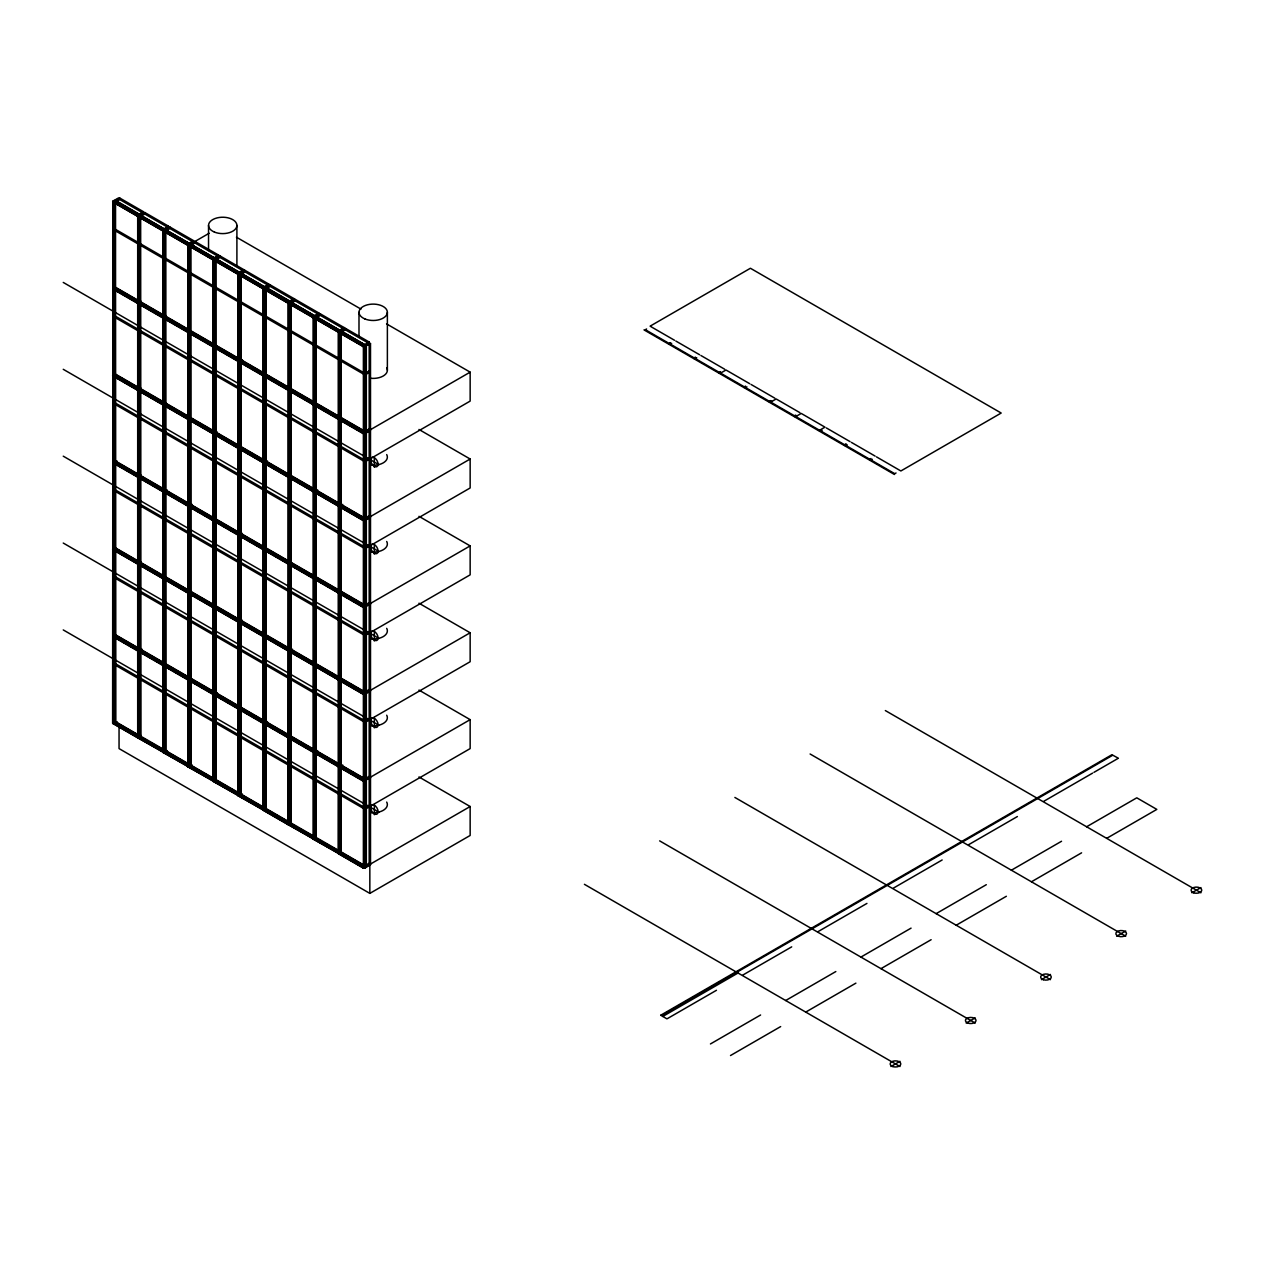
<?xml version="1.0" encoding="UTF-8"?>
<svg xmlns="http://www.w3.org/2000/svg" width="1265" height="1265" viewBox="0 0 1265 1265"><rect width="100%" height="100%" fill="white"/><g stroke="black" fill="none" stroke-linecap="round" stroke-linejoin="round"><path stroke-width="1.5" d="M162.774 752.122L163.612 751.631L138.865 737.163L137.695 737.827L112.949 723.548L112.949 201.151L114.214 200.423L114.546 721.856L112.949 722.394L113.376 200.914M114.214 200.423L118.388 198.004L119.732 198.779L114.293 201.926M365.49 867.711L370.503 864.817L370.503 343.574L365.158 346.278L365.49 867.711L363.735 868.138L112.617 723.153L112.949 201.151M112.949 202.115L113.787 201.435L365.49 346.468M115.542 722.046L114.372 722.726L114.372 201.483L115.542 200.423L139.292 214.133L138.454 215.003L114.293 201.151L364.984 345.978M115.542 200.423L119.732 198.004L143.467 211.714L143.467 213.263L119.732 199.554L115.542 201.973M112.949 202.305L113.787 201.831L138.533 216.109M114.72 202.068L115.542 201.578M138.454 214.607L138.027 738.033L188.691 766.116M139.292 214.133L143.467 211.714M138.027 215.619L143.467 212.488L144.811 213.263L139.371 216.394M139.371 737.637L139.624 215.097L137.695 216.204L137.695 737.827M137.695 216.394L138.533 215.92M137.695 216.584L144.811 212.488L168.545 226.198L168.545 227.747L144.811 214.038L140.621 216.441M138.027 216.789L138.865 216.299L163.612 230.594M140.621 215.287L164.371 228.997L140.621 215.287L139.782 216.157M139.782 216.536L140.621 216.062M164.371 228.997L163.106 229.329L163.106 752.501L213.769 780.6M164.371 228.601L168.545 226.198M163.106 230.104L168.545 226.973L169.889 227.747L164.45 230.878M162.774 230.878L164.703 229.566L164.45 752.896L165.699 752.169M162.774 231.068L169.889 226.973L193.624 240.666L193.624 242.216L169.889 228.506L165.699 230.926M163.106 231.258L163.944 230.783L188.691 245.062M165.699 229.771L189.45 243.481L165.699 229.771L164.861 230.641M164.861 231.021L165.699 230.546M189.45 243.481L188.185 243.813L188.185 766.985L238.848 795.068M189.45 243.086L193.624 240.666M188.185 244.588L193.624 241.441L194.968 242.216L189.529 245.363M187.852 245.363L189.782 244.05L189.529 767.365L190.778 766.637M187.852 245.552L209.168 233.25M115.542 287.677L114.72 288.546M188.185 245.742L189.023 245.062M190.778 244.24L214.528 257.949L190.778 244.24L189.608 244.92L189.608 766.163L190.778 765.483M114.293 288.799L115.21 288.262M114.72 288.942L115.542 288.452M189.94 245.505L190.778 245.015M114.293 289.559L138.454 303.031M190.778 245.41L194.968 242.991L218.703 256.7L218.703 255.151L194.968 241.441L194.968 242.991M214.528 257.949L213.263 258.297L213.263 781.47L263.926 809.553M214.528 257.57L218.703 255.151M138.454 301.876L139.292 301.386M138.027 302.493L140.747 300.928M213.263 259.056L218.703 255.925L220.047 256.7L214.607 259.831M137.695 303.078L139.292 301.782M212.931 781.074L214.86 779.778L214.86 258.534L212.931 259.641L212.931 781.264M212.931 260.021L220.047 255.925L243.781 269.635L243.781 271.169L220.047 257.475L215.856 259.878M138.865 302.983L138.027 303.663L162.774 317.942L165.367 316.44L189.782 330.544L188.944 331.019L140.621 303.315M140.621 302.161L139.782 303.031M213.263 260.226L214.101 259.546M215.856 258.724L239.607 272.434L215.856 258.724L214.686 259.404L214.607 781.074M139.371 303.268L140.288 302.746M139.782 303.41L140.621 302.936M215.018 259.973L215.856 259.499M139.371 304.043L163.533 317.515M239.607 272.434L238.342 272.766L238.342 795.938L289.005 824.037M239.607 272.038L243.781 269.635M163.533 316.345L164.371 315.87M163.106 316.977L165.826 315.412M238.342 273.54L243.781 270.41L245.125 271.169L239.686 274.315M162.774 317.562L164.371 316.25M240.935 795.606L239.686 796.333L239.607 272.813L238.01 274.126L238.01 795.748M238.01 274.505L245.125 270.41L268.86 284.103L268.86 285.653L245.125 271.943L240.935 274.363M163.944 317.468L162.774 317.752M238.342 274.505L239.18 274.031M163.944 317.657L163.106 318.132L187.852 332.426L190.446 330.924L214.86 345.013L214.022 345.503L189.529 331.462M165.699 316.645L164.861 317.515M238.342 274.695L239.18 274.22L263.926 288.499M240.935 273.208L264.685 286.902L240.935 273.208L239.765 273.873L240.097 795.305L239.939 273.003M164.45 317.752L165.367 317.215M164.861 317.894L165.699 317.42M240.097 274.458L240.935 273.967M164.45 318.527L188.612 331.983M264.685 286.902L263.42 287.25L263.42 810.422L288.167 824.701L289.337 824.037L314.005 838.742L289.337 824.416L288.499 824.891L288.499 301.718L289.764 301.007L266.014 287.297L264.844 288.357L264.764 810.027M264.685 286.522L268.86 284.103M188.612 330.829L189.45 330.355M263.42 288.025L268.86 284.878L270.204 285.653L264.764 288.799M187.852 332.031L189.45 330.734M266.014 810.074L264.764 810.802L264.685 287.297L263.088 288.594L263.088 810.232M263.088 288.989L270.204 284.878L293.939 298.587L293.939 300.137L270.204 286.428L266.014 288.847M112.949 375.863L113.787 375.373M189.023 331.936L187.852 332.236M263.42 288.989L264.259 288.499M115.542 374.551L114.72 375.42M189.023 332.126L188.185 332.616L212.931 346.895L215.524 345.408L239.939 359.497M190.778 331.114L189.94 331.983M263.42 289.179L264.259 288.689L289.005 302.983M114.293 375.673L115.21 375.136M189.529 332.236L190.446 331.699M114.72 375.816L115.542 375.326M189.94 332.379L190.778 331.889M265.176 288.942L266.014 288.452M189.529 332.995L213.69 346.468M138.027 388.608L114.72 374.646M289.764 301.007L293.939 298.587M138.454 388.75L139.292 388.26M213.69 345.313L214.528 344.823M138.027 389.367L140.747 387.802M288.499 302.493L293.939 299.362L295.267 300.137L289.843 303.268M137.695 389.952L139.292 388.655M212.931 346.515L214.528 345.219M289.843 824.511L290.096 301.971L288.167 303.078L288.167 824.701M137.695 390.142L138.533 389.667M213.769 346.231L213.263 346.895M288.167 303.268L289.005 302.794M288.167 303.458L295.267 299.362L319.017 313.072L319.017 314.606L295.267 300.912L291.092 303.315M140.621 389.035L139.782 389.905M214.101 346.61L213.263 347.1L238.01 361.379L240.603 359.877L265.017 373.981M215.856 345.598L215.018 346.468M288.499 303.663L289.337 303.173L314.084 317.452M291.092 302.161L314.843 315.87L291.092 302.161L290.254 303.031M139.371 390.142L140.288 389.62M214.607 346.705L215.524 346.183M139.782 390.284L140.621 389.81M215.018 346.847L215.856 346.373M290.254 303.41L291.092 302.936M214.607 347.48L238.769 360.952M163.106 403.076L139.782 389.13M314.843 315.87L313.578 316.203L313.578 839.375L364.241 867.458M314.843 315.475L319.017 313.072M163.533 403.219L164.371 402.744M238.769 359.782L239.607 359.307M163.865 403.424L164.703 402.934L140.288 388.845L137.695 390.332L112.949 376.053L113.787 375.563L138.533 389.857M238.342 360.414L241.062 358.849M313.578 316.977L319.017 313.846L320.345 314.606L314.922 317.752M162.774 404.626L164.371 403.124M313.246 317.752L315.175 316.44L315.175 837.683L313.246 838.79M313.246 317.942L320.345 313.846L344.096 327.54L344.096 329.09L320.345 315.38L316.171 317.8M165.699 403.519L164.861 404.389M239.18 361.094L238.342 361.569L263.088 375.863L265.682 374.361L290.096 388.45L289.258 388.94L264.764 374.899M240.935 360.082L240.097 360.952M313.578 318.132L314.416 317.657L339.162 331.936M316.171 316.645L339.921 330.339L316.171 316.645L315.333 317.515M164.45 404.626L165.367 404.088M239.686 361.189L242.406 359.624M164.861 404.768L165.699 404.294M240.097 361.331L240.935 360.841M315.333 317.894L316.171 317.404M239.686 361.964L263.847 375.42M188.185 417.561L164.861 403.614M339.921 330.339L338.656 330.687L338.656 853.859L363.403 868.138L364.241 867.664L339.494 853.369L339.083 331.209L338.656 852.689M339.921 329.959L344.096 327.54M188.612 417.703L189.45 417.213M263.847 374.266L264.685 373.776M188.944 417.893L189.782 417.418L165.367 403.314L162.774 404.816L138.027 390.537L138.865 390.047L163.612 404.341M263.42 374.899L266.14 373.317M338.656 331.462L344.096 328.315L345.424 329.09L340 332.221M187.852 419.11L189.45 417.608M338.324 332.221L340.253 330.924L340 854.239L341.25 853.511M338.324 332.426L345.424 328.315L369.174 342.024L369.174 864.817L364.984 867.221L264.764 809.268L265.682 808.73L290.096 822.819L289.258 823.309M115.542 461.425L114.72 462.294M189.023 418.81L188.185 419.49L212.931 433.769L215.524 432.282L239.939 446.371M190.778 417.988L189.94 418.857M264.259 375.373L263.42 376.053L288.167 390.332L290.76 388.845L315.175 402.934L314.337 403.409L266.014 375.721M266.014 374.551L265.176 375.42M338.656 332.616L339.494 331.936M341.25 331.114L364.984 344.823L341.25 331.114L340.079 331.794L340 853.464M114.293 462.547L117.013 460.966M189.529 419.11L190.446 418.573M264.764 375.658L265.682 375.136M114.72 462.69L115.542 462.199M189.94 419.253L190.778 418.762M265.176 375.816L266.014 375.326M340.411 332.379L341.25 331.889M114.293 463.306L138.454 476.779M264.764 376.432L288.926 389.905M341.25 332.284L345.424 329.865L369.174 343.574L364.494 346.278M213.263 432.029L189.94 418.082M364.984 344.823L363.735 345.155L363.735 868.138M364.984 344.444L369.174 342.024M138.454 475.624L139.292 475.134M213.69 432.187L214.528 431.697M288.926 388.75L289.764 388.26M138.027 476.241L140.747 474.675M214.022 432.377L214.86 431.887L190.446 417.798L187.852 419.3L163.106 405.006L163.944 404.531L188.691 418.81M363.735 345.93L369.174 342.799L370.503 343.574M212.931 433.579L214.528 432.092M363.403 346.705L365.332 345.408L365.079 867.948M363.403 346.895L364.241 346.42L339.494 332.126M140.621 475.909L139.782 476.779M214.101 433.294L213.263 433.974L238.01 448.253L240.603 446.751L265.017 460.855M215.856 432.472L215.018 433.342M289.337 389.857L288.499 390.537L313.246 404.816L315.839 403.314L340.253 417.418L339.415 417.893L291.092 390.189M291.092 389.035L290.254 389.905M364.573 346.42L363.735 346.895L112.617 201.926M139.371 477.016L140.288 476.494M214.607 433.579L217.327 432.013M289.843 390.142L290.76 389.62M139.782 477.158L140.621 476.684M215.018 433.721L215.856 433.247M290.254 390.284L291.092 389.81M139.371 477.791L163.533 491.263M289.843 390.917L314.005 404.389M369.174 370.977L364.984 373.396L341.25 359.687M163.533 490.093L164.371 489.618M238.769 446.656L239.607 446.181M314.005 403.219L314.843 402.744M238.342 447.288L241.062 445.723M162.774 491.31L164.371 489.998M238.01 447.873L239.607 446.561M313.246 404.436L314.843 403.124M369.174 372.527L364.984 374.946L341.25 361.237M238.342 448.253L239.18 447.778M314.416 404.326L313.246 404.626M163.944 491.405L163.106 491.879L187.852 506.174L190.446 504.672L214.86 518.761L214.022 519.251L189.529 505.209M165.699 490.393L164.861 491.263M240.935 446.956L240.097 447.826M314.416 404.531L313.578 405.006L338.324 419.3L340.918 417.798L365.332 431.887M316.171 403.519L315.333 404.389M164.45 491.5L167.17 489.934M239.686 448.063L240.603 447.525M314.922 404.626L315.839 404.088M164.861 491.642L165.699 491.152M240.097 448.205L240.935 447.715M315.333 404.768L316.171 404.278M164.45 492.275L188.612 505.731M314.922 405.401L339.083 418.857M263.42 460.998L240.097 447.051M188.612 504.577L189.45 504.087M263.847 461.14L264.685 460.65M339.083 417.703L339.921 417.213M263.42 461.772L266.14 460.191M187.852 505.779L189.45 504.482M263.088 462.342L264.685 461.045M338.324 418.905L339.921 417.608M112.949 549.611L113.787 549.121M263.42 462.737L264.259 462.247M339.494 418.81L338.324 419.095M115.542 548.298L114.72 549.168M189.023 505.874L188.185 506.364L212.931 520.642L215.524 519.156L239.939 533.245M190.778 504.861L189.94 505.731M266.014 461.425L265.176 462.294M339.494 419L338.656 419.49L363.403 433.769L369.174 430.448M341.25 417.988L340.411 418.857M114.293 549.421L115.21 548.884M189.529 505.968L192.248 504.403M264.764 462.531L267.484 460.966M340 419.095L340.918 418.573M114.72 549.563L115.542 549.073M189.94 506.126L190.778 505.636M265.176 462.69L266.014 462.199M340.411 419.253L341.25 418.762M189.529 506.743L213.69 520.215M340 419.869L364.162 433.342M288.499 475.466L265.176 461.519M369.174 428.898L364.984 431.318L341.25 417.608M138.027 562.356L114.72 548.393M138.454 562.498L139.292 562.008M213.69 519.061L214.528 518.571M288.926 475.624L289.764 475.134M364.162 432.187L364.984 431.697M138.027 563.115L140.747 561.549M288.499 476.241L291.219 474.675M363.735 432.804L369.174 429.673L370.503 430.448L365.079 433.579L113.787 288.499L112.949 289.179L137.695 303.458L140.288 301.971L164.703 316.06M137.695 563.7L139.292 562.403M212.931 520.263L214.528 518.966M288.167 476.826L289.764 475.514M363.403 433.389L364.984 432.077M137.695 563.89L138.533 563.415M213.769 519.978L213.263 520.642M288.167 477.016L289.005 476.541M364.241 433.104L363.735 433.769M470.153 372.147L369.839 430.053L369.839 459.021L470.153 401.1L470.153 372.147L386.552 323.887M140.621 562.783L139.782 563.652M214.101 520.358L213.263 520.848L238.01 535.127L240.603 533.624L265.017 547.729M215.856 519.346L215.018 520.215M291.092 475.909L290.254 476.779M139.371 563.89L140.288 563.368M214.607 520.453L215.524 519.931M289.843 477.016L290.76 476.494M139.782 564.032L140.621 563.558M215.018 520.595L215.856 520.121M290.254 477.158L291.092 476.684M214.607 521.227L238.769 534.7L214.101 520.168M163.106 576.824L139.782 562.878M313.578 489.95L290.254 476.004M369.174 457.851L364.984 460.27L341.25 446.561M163.533 576.966L164.371 576.492M238.769 533.53L239.607 533.055M314.005 490.093L314.843 489.618M163.865 577.172L164.703 576.682L140.288 562.593L137.695 564.079L112.949 549.801L113.787 549.31L138.533 563.605M238.342 534.162L241.062 532.597M314.337 490.282L315.175 489.808L290.76 475.719L288.167 477.205L263.42 462.927L264.259 462.437L289.005 476.731M162.774 578.184L164.371 576.872M238.01 534.747L239.607 533.435M313.246 491.31L314.843 489.998M162.774 578.374L163.612 577.884M238.848 534.447L238.342 535.127M313.246 491.5L314.084 491.01M369.174 459.401L364.984 461.82L341.25 448.11M165.699 577.267L164.861 578.137M239.18 534.842L238.342 535.316L263.088 549.611L265.682 548.109L290.096 562.198L289.258 562.688L264.764 548.646M240.935 533.83L240.097 534.7M316.171 490.393L315.333 491.263M164.45 578.374L165.367 577.836M239.686 534.937L242.406 533.371M314.922 491.5L317.642 489.934M164.861 578.516L165.699 578.026M240.097 535.079L240.935 534.589M315.333 491.642L316.171 491.152M239.686 535.712L263.847 549.168L239.18 534.636M188.185 591.308L164.861 577.362M338.656 504.435L315.333 490.488M188.612 591.451L189.45 590.961M263.847 548.014L264.685 547.524M339.083 504.577L339.921 504.087M188.944 591.641L189.782 591.166L165.367 577.061L162.774 578.564L138.027 564.285L138.865 563.795L163.612 578.089M263.42 548.646L266.14 547.065M339.415 504.767L340.253 504.292L315.839 490.188L313.246 491.69L288.499 477.411L289.337 476.921L314.084 491.2M187.852 592.842L189.45 591.356M338.324 505.968L339.921 504.482M650.099 326.164L750.414 268.259L1001.184 413.038L900.886 470.959M115.542 635.172L114.72 636.042M189.023 592.558L188.185 593.238L212.931 607.516L215.524 606.03L239.939 620.119M190.778 591.735L189.94 592.605M266.014 548.298L265.176 549.168M339.494 505.684L338.656 506.364L363.403 520.642L364.241 520.168L339.494 505.874M341.25 504.861L340.411 505.731M114.293 636.295L115.21 635.757M189.529 592.842L190.446 592.32M264.764 549.405L265.682 548.884M340 505.968L342.72 504.403M645.751 329.453L646.589 328.963M114.72 636.437L115.542 635.947M189.94 593L190.778 592.51M265.176 549.563L266.014 549.073M340.411 506.126L341.25 505.636M114.293 637.054L138.454 650.526M264.764 550.18L288.926 563.652M213.263 605.777L189.94 591.83M363.735 518.903L340.411 504.956M369.174 515.772L364.984 518.191L341.25 504.482M138.454 649.372L139.292 648.882M213.69 605.935L214.528 605.445M288.926 562.498L289.764 562.008M364.162 519.061L364.984 518.571M138.027 649.989L140.747 648.423M214.022 606.125L214.86 605.635L190.446 591.546L187.852 593.048L163.106 578.753L163.944 578.279L188.691 592.558M363.735 519.678L369.174 516.547L370.503 517.322L365.079 520.453L113.787 375.183L112.617 375.673L363.735 520.642L364.573 520.168M669.485 343.163L670.324 342.673M212.931 607.327L214.528 605.84M363.403 520.453L364.984 518.95M669.833 343.353L670.656 342.878M364.494 520.026L369.174 517.322M470.153 459.021L369.839 516.926L369.839 545.895L470.153 487.974L470.153 459.021L418.968 429.468M140.621 649.657L139.782 650.526M214.101 607.042L213.263 607.722L238.01 622L240.603 620.498L265.017 634.603M215.856 606.22L215.018 607.089M291.092 562.783L290.254 563.652M139.371 650.763L142.091 649.198M214.607 607.327L215.524 606.805M289.843 563.89L290.76 563.368M670.83 343.938L671.668 343.447M139.782 650.906L140.621 650.431M215.018 607.469L215.856 606.994M290.254 564.032L291.092 563.558M139.371 651.538L163.533 665.01M289.843 564.664L314.005 578.121L289.337 563.605L288.499 564.285L313.246 578.564L315.839 577.061L340.253 591.166L339.415 591.641L291.092 563.937M238.342 620.261L215.018 606.315M369.174 544.725L364.984 547.144L341.25 533.435M163.533 663.84L164.371 663.366M238.769 620.403L239.607 619.929M314.005 576.966L314.843 576.492M238.342 621.036L241.062 619.471M694.564 357.631L695.402 357.157M162.774 665.058L164.371 663.745M238.01 621.621L239.607 620.309M313.246 578.184L314.843 576.872M369.174 546.274L364.984 548.694L341.25 534.984M165.699 664.141L164.861 665.01M239.18 621.51L238.342 622.19L263.088 636.485L265.682 634.983L290.096 649.072L289.258 649.562M240.935 620.704L240.097 621.574M316.171 577.267L315.333 578.121M695.576 358.216L696.414 357.742M164.45 665.248L165.367 664.71M239.686 621.811L242.406 620.245M314.922 578.374L315.839 577.836M695.908 358.406L696.746 357.932M164.861 665.39L165.699 664.9M240.097 621.953L240.935 621.463M315.333 578.516L316.171 578.026M164.45 666.023L188.612 679.479M314.922 579.149L339.083 592.605M188.612 678.325L189.45 677.834M263.847 634.888L264.685 634.398M339.083 591.451L339.921 590.961M263.42 635.52L266.14 633.939M719.643 372.116L720.481 371.641M187.852 679.526L189.45 678.23M263.088 636.089L264.685 634.793M338.324 592.653L339.921 591.356M112.617 723.153L113.787 722.679L138.533 737.163L137.695 737.637M112.949 723.359L113.787 722.868M263.42 636.485L264.259 635.995M112.949 723.548L113.787 723.058L138.533 737.353L138.454 215.382L138.786 736.815M189.023 679.621L188.185 680.111L212.931 694.39L215.524 692.904L239.939 706.993M190.778 678.609L189.94 679.479M266.014 635.172L265.176 636.042M339.494 592.747L338.656 593.238L363.403 607.516L369.174 604.196M341.25 591.735L340.411 592.605M114.293 723.153L117.013 721.588M189.529 679.716L190.446 679.194M264.764 636.279L265.682 635.757M340 592.842L340.918 592.32M720.56 373.128L725.999 369.997L749.734 383.706M189.94 679.874L190.778 679.384M265.176 636.437L266.014 635.947M340.411 593L341.25 592.51M189.529 680.491L213.69 693.963M340 593.617L364.162 607.089M138.027 736.088L114.72 722.141M288.499 649.214L265.176 635.267M369.174 602.646L364.984 605.065L341.25 591.356M138.454 736.246L139.292 735.756M213.69 692.809L214.528 692.319M288.926 649.372L289.764 648.882M364.162 605.935L364.984 605.445M138.027 736.863L140.747 735.297M363.735 606.552L369.174 603.421L370.503 604.196L364.573 607.042M744.721 386.6L745.559 386.11M137.695 737.448L139.624 736.341L139.624 215.097M212.931 694.011L214.528 692.698M288.167 650.574L289.764 649.261M363.403 607.137L364.984 605.824M213.769 693.726L213.263 694.39M288.167 650.763L289.005 650.289M364.241 606.852L363.735 607.516M470.153 545.895L369.839 603.8L369.839 632.769L470.153 574.848L470.153 545.895L418.968 516.341M138.027 738.033L138.865 737.542L163.612 751.821L163.612 230.198M140.621 736.53L139.782 737.4M214.101 694.106L213.263 694.596L238.01 708.874L240.603 707.372L265.017 721.477M215.856 693.094L215.018 693.963M291.092 649.657L290.254 650.526M214.607 694.2L217.327 692.635M289.843 650.763L292.563 649.198M746.065 387.375L746.903 386.884M215.018 694.343L215.856 693.868M290.254 650.906L291.092 650.431M214.607 694.975L238.769 708.432L214.101 693.916M163.106 750.572L139.782 736.625M313.578 663.698L290.254 649.751M369.174 631.599L364.984 634.018L341.25 620.309M163.533 750.714L164.371 750.24M238.769 707.277L239.607 706.803M314.005 663.84L314.843 663.366M163.865 750.904L164.703 750.43L114.372 722.347M238.342 707.91L241.062 706.344M314.337 664.03L315.175 663.556L290.76 649.467L288.167 650.953L263.42 636.674L264.259 636.184L289.005 650.479M769.8 401.068L770.638 400.594M162.774 751.932L164.371 750.619M238.01 708.495L239.607 707.182M313.246 665.058L314.843 663.745M238.848 708.194L238.342 708.874M313.246 665.248L314.084 664.757M369.174 633.148L364.984 635.568L341.25 621.858M163.106 752.501L163.944 752.027L188.691 766.305M165.699 751.015L164.529 751.679L164.703 229.566M239.18 708.59L238.342 709.064L263.088 723.359L265.682 721.856L290.096 735.945M240.935 707.578L240.097 708.432M316.171 664.141L315.333 664.995M770.812 401.653L771.65 401.179M164.45 752.122L167.17 750.556M239.686 708.685L240.603 708.147M314.922 665.248L315.839 664.71M770.717 402.096L776.157 398.949L799.891 412.659M240.097 708.827L240.935 708.337M315.333 665.39L316.171 664.9M239.686 709.459L263.847 722.916L239.18 708.384M188.185 765.056L164.861 751.11M338.656 678.182L315.333 664.236M188.612 765.199L189.45 764.708M263.847 721.762L264.685 721.271M339.083 678.325L339.921 677.834M188.944 765.388L189.782 764.914L165.367 750.809L164.45 751.347L189.45 765.483M263.42 722.394L266.14 720.813M339.415 678.514L340.253 678.04L315.839 663.935L313.246 665.437L288.499 651.143L289.337 650.669L314.084 664.947M794.879 415.553L795.717 415.078M187.852 766.59L189.782 765.293L189.782 244.05M338.324 679.716L339.921 678.23M189.529 765.831L190.446 765.293L214.86 779.382L214.022 779.873M188.185 766.985L189.023 766.495L213.769 780.79M264.259 723.058L263.42 723.548L288.167 737.827L290.76 736.341L315.175 750.43L314.337 750.904L266.014 723.201M266.014 722.046L265.176 722.916M341.25 678.609L340.411 679.479M795.891 416.138L796.729 415.647M189.529 766.59L192.248 765.025M264.764 723.153L267.484 721.588M340 679.716L340.918 679.194M795.796 416.565L801.235 413.434L824.97 427.143L819.546 430.274M265.176 723.311L266.014 722.821M340.411 679.874L341.25 679.384M264.764 723.928L288.926 737.4M213.263 779.525L189.94 765.578M363.735 692.651L340.411 678.704M369.174 689.52L364.984 691.939L341.25 678.23M213.69 779.683L214.528 779.193M288.926 736.246L289.764 735.756M364.162 692.809L364.984 692.319M288.499 736.863L291.219 735.297M363.735 693.426L369.174 690.295L370.503 691.07L365.079 694.2L113.787 548.931L112.617 549.421L363.735 694.39L364.573 693.916M363.403 694.2L364.984 692.698M364.494 693.773L369.174 691.07M470.153 632.769L369.839 690.674L369.839 719.643L470.153 661.721L470.153 632.769L418.968 603.215M213.263 781.47L214.101 780.79M215.856 779.967L215.018 780.837M291.092 736.53L290.254 737.4M289.843 737.637L290.76 737.1M821.301 430.812L822.139 430.321M290.254 737.78L291.092 737.305M289.843 738.412L314.005 751.869L289.337 737.353L288.499 738.017L313.246 752.311L315.839 750.809L340.253 764.914L339.415 765.388L314.922 751.347M369.174 718.473L364.984 720.892L341.25 707.182M238.769 794.151L239.607 793.677M314.005 750.714L314.843 750.24M238.342 794.784L241.062 793.218M845.036 444.505L845.874 444.031M238.01 795.369L239.607 794.056M313.246 751.916L314.843 750.619M845.368 444.711L846.206 444.221M240.097 794.547L263.42 808.493L239.686 794.784L240.603 794.246L265.017 808.351M369.174 720.022L364.984 722.442L341.25 708.732M238.342 795.938L239.18 795.258M239.765 795.116L240.935 794.452M316.171 751.015L315.333 751.869M239.686 795.558L242.406 793.993M314.922 752.122L317.642 750.556M846.38 445.28L847.218 444.806M315.333 752.264L316.171 751.774M314.922 752.896L339.083 766.353M263.847 808.635L264.685 808.145M339.083 765.199L339.921 764.708M263.42 809.268L266.14 807.687M870.114 458.989L870.952 458.499M263.088 809.837L264.685 808.541M338.324 766.4L339.921 765.104M263.42 810.232L264.259 809.742M263.42 810.422L264.259 809.932L289.005 824.227L288.926 302.256L288.499 823.736M265.176 809.79L266.014 808.92M339.494 766.495L338.656 766.985L363.403 781.264L369.174 777.943M341.25 765.483L340.411 766.353M340 766.59L342.72 765.025M871.459 459.764L872.297 459.274M340.411 766.748L341.25 766.258M340 767.365L364.162 780.837M288.499 822.962L265.176 809.015M369.174 776.394L364.984 778.813L341.25 765.104M288.926 823.12L289.764 822.63M364.162 779.667L364.984 779.193M363.735 780.299L369.174 777.169L370.503 777.943L363.403 781.074M895.193 473.474L896.031 472.983M288.167 824.321L290.096 823.215L290.096 301.971M363.403 780.885L364.984 779.572M470.153 719.643L369.839 777.548L369.839 806.517L470.153 748.595L470.153 719.643L418.968 690.089M288.499 824.701L289.337 824.227M291.092 823.404L290.254 824.274M313.578 837.446L290.254 823.499M369.174 805.346L364.984 807.766L341.25 794.056M314.005 837.588L314.843 837.114M314.337 837.778L315.175 837.303L264.844 809.205M313.246 838.995L314.084 838.505M288.499 824.891L339.162 852.99L339.162 331.557M369.174 806.896L364.984 809.315L341.25 795.606M313.578 839.375L314.416 838.901L339.162 853.179M316.171 837.873L314.922 838.995M338.656 851.93L315.333 837.983M339.083 852.072L339.921 851.582M339.415 852.262L340.253 851.788L289.922 823.689M338.324 853.464L340.253 852.167L340.253 330.924M340 852.705L340.918 852.167L365.332 866.256M338.656 853.859L339.494 853.369M341.25 852.357L340.411 853.227M363.735 866.399L340.411 852.452M369.174 863.268L364.984 865.687L341.25 851.977M364.162 866.541L364.984 866.066M363.735 867.173L369.174 864.042L370.503 864.817M363.403 867.948L365.332 866.652L365.332 345.408M470.153 806.517L369.839 864.422L369.839 893.39L470.153 835.469L470.153 806.517L418.968 776.963M660.868 1015.147L735.771 971.899M736.103 971.71L811.007 928.463M811.339 928.273L886.243 885.026M886.575 884.836L961.479 841.589M961.811 841.399L1036.715 798.152M1037.047 797.962L1111.935 754.715L1118.387 758.241M662.212 1015.336L736.103 972.674M737.448 971.899L811.339 929.237M812.683 928.463L886.575 885.8M887.904 885.026L961.811 842.364M963.139 841.589L1037.885 798.436M1038.375 798.152L1112.283 755.49M662.797 1016.443L738.365 972.817M667.635 1018.467L716.464 990.289M742.871 975.03L791.7 946.852M818.107 931.593L866.936 903.416M893.343 888.156L942.156 859.979M968.579 844.72L1017.392 816.542M1043.815 801.283L1092.628 773.105M1093.972 772.33L1117.707 758.62M710.44 1043.957L760.597 1014.989M785.676 1000.52L835.833 971.552M860.912 957.083L911.069 928.131M936.147 913.646L986.305 884.694M1011.383 870.209L1061.541 841.257M1086.619 826.772L1136.776 797.82L1156.827 809.394L1106.669 838.347M730.506 1055.532L780.663 1026.579M805.742 1012.095L855.899 983.142M880.978 968.658L931.135 939.705M956.214 925.221L1006.371 896.268M1031.449 881.784L1081.591 852.831M890.971 1066.522L900 1061.319M966.207 1023.085L975.236 1017.882M1041.443 979.648L1050.472 974.445M1116.679 936.211L1125.708 931.008M1191.915 892.774L1200.944 887.571M650.763 326.56L674.514 340.269M675.842 341.044L699.592 354.738M700.921 355.512L724.671 369.222M751.078 384.465L774.812 398.175M826.314 427.902L850.048 441.611M851.392 442.386L875.127 456.096M876.471 456.871L900.206 470.58M645.34 329.691L669.074 343.4M670.418 344.175L694.153 357.884M695.481 358.659L719.232 372.353M744.31 386.837L720.07 372.843L719.232 373.317L743.978 387.612M745.638 387.612L769.389 401.321M794.467 415.79L770.227 401.796L769.389 402.286L794.135 416.565M820.874 431.049L844.625 444.758M845.953 445.517L869.703 459.227M871.032 460.001L894.782 473.711M643.996 329.88L668.742 344.175M669.074 344.365L693.821 358.659M694.153 358.849L718.899 373.128M744.31 387.802L769.057 402.096M819.546 431.239L844.293 445.517M844.625 445.723L869.371 460.001M869.703 460.191L894.45 474.486M236.429 237.203L360.968 309.103M115.542 200.803L139.292 214.512M266.014 287.677L289.764 301.386M139.782 215.382L163.533 229.091M164.861 229.866L188.612 243.576M213.69 258.044L189.94 244.335L214.86 258.914M214.86 258.534L214.607 781.849L215.856 781.122M238.769 272.528L215.018 258.819L239.939 273.398M263.847 287.013L240.097 273.303L265.017 287.882M288.926 301.481L265.176 287.772L290.096 302.351M290.254 302.256L314.005 315.965M315.333 316.74L339.083 330.45M364.162 344.918L340.411 331.209L365.332 345.788M139.624 215.477L114.72 200.914M139.782 215.777L164.703 229.961M164.861 230.246L189.782 244.445M290.254 302.635L315.175 316.835M315.333 317.12L340.253 331.304M189.023 245.252L213.769 259.546M214.101 259.736L238.848 274.031M112.949 201.926L363.735 346.705M115.542 229.376L139.292 243.086M140.621 243.86L164.371 257.57M165.699 258.345L189.45 272.038M190.778 272.813L214.528 286.522M215.856 287.297L237.899 300.026M240.935 301.782L262.978 314.495M266.014 316.25L289.764 329.959M291.092 330.734L314.843 344.444M316.171 345.219L339.921 358.912M115.542 230.926L139.292 244.635M140.621 245.41L164.371 259.104M165.699 259.878L189.45 273.588M190.778 274.363L214.528 288.072M215.856 288.847L237.899 301.56M240.935 303.315L262.978 316.044M266.014 317.8L289.764 331.509M291.092 332.284L314.843 345.978M316.171 346.752L339.921 360.462M885.342 710.566L1200.944 892.774M115.542 287.297L139.292 301.007M140.621 301.782L164.371 315.475M165.699 316.25L189.45 329.959M190.778 330.734L214.528 344.444M215.856 345.219L237.899 357.932M240.935 359.687L262.978 372.416M266.014 374.171L289.764 387.881M291.092 388.655L314.843 402.349M316.171 403.124L339.921 416.833M139.624 301.576L115.21 287.487L114.293 288.025L138.786 302.066M114.214 287.297L112.949 288.989M239.607 359.687L238.342 361.379M264.685 374.171L263.42 375.863M289.764 388.655L288.499 390.332M114.72 287.772L365.332 432.662M139.371 302.493L163.865 316.55M214.607 345.93L239.101 359.987M239.686 360.414L264.179 374.456M340 418.336L364.494 432.377M115.542 288.847L139.292 302.541M165.699 317.8L189.45 331.509M190.778 332.284L214.528 345.978M215.856 346.752L239.607 360.462M240.935 361.237L262.978 373.966M316.171 404.673L339.921 418.383M341.25 419.142L364.984 432.851M138.533 302.604L113.787 288.309L112.949 288.799L363.735 433.579M138.865 302.794L163.612 317.072M163.944 317.262L188.691 331.557M189.023 331.746L213.769 346.025M214.101 346.231L238.848 360.509M239.18 360.699L263.926 374.993M264.259 375.183L289.005 389.462M289.337 389.667L314.084 403.946M314.416 404.136L339.162 418.43M339.494 418.62L364.241 432.899M63.25 282.427L378.852 464.634M115.542 316.25L139.292 329.959M140.621 330.734L164.371 344.444M165.699 345.219L189.45 358.912M190.778 359.687L214.528 373.396M215.856 374.171L237.899 386.9M240.935 388.655L262.978 401.369M266.014 403.124L289.764 416.833M291.092 417.608L314.843 431.318M316.171 432.077L339.921 445.786M115.542 317.8L139.292 331.509M140.621 332.284L164.371 345.978M165.699 346.752L189.45 360.462M190.778 361.237L214.528 374.946M215.856 375.721L237.899 388.434M240.935 390.189L262.978 402.918M266.014 404.673L289.764 418.383M291.092 419.158L314.843 432.851M316.171 433.626L339.921 447.336M810.106 754.003L1125.708 936.211M115.542 374.171L139.292 387.881M140.621 388.655L164.371 402.349M165.699 403.124L189.45 416.833M190.778 417.608L214.528 431.318M215.856 432.092L237.899 444.806M240.935 446.561L262.978 459.29M266.014 461.045L289.764 474.755M291.092 475.514L314.843 489.223M316.171 489.998L339.921 503.707M139.624 388.45L115.21 374.361L114.293 374.899L238.769 446.276L215.018 432.567M290.096 475.324L265.682 461.235L263.088 462.737L238.342 448.443L239.18 447.968L263.926 462.247M365.332 518.761L340.918 504.672L338.324 506.174L313.578 491.879L314.416 491.405L339.162 505.684M114.214 374.171L113.455 375.183M114.372 374.851L365.332 519.536M239.686 447.288L364.984 519.725M189.023 419L213.769 433.294M214.101 433.484L238.848 447.778M63.25 369.301L378.852 551.508M115.542 403.124L139.292 416.833M140.621 417.608L164.371 431.318M165.699 432.092L189.45 445.786M190.778 446.561L214.528 460.27M215.856 461.045L237.899 473.774M240.935 475.529L262.978 488.243M266.014 489.998L289.764 503.707M291.092 504.482L314.843 518.191M316.171 518.95L339.921 532.66M115.542 404.673L139.292 418.383M140.621 419.158L164.371 432.851M165.699 433.626L189.45 447.336M190.778 448.11L214.528 461.82M215.856 462.595L237.899 475.308M240.935 477.063L262.978 489.792M266.014 491.547L289.764 505.257M291.092 506.016L314.843 519.725M316.171 520.5L339.921 534.209M734.87 797.44L1050.472 979.648M115.542 461.045L139.292 474.755M140.621 475.529L164.371 489.223M165.699 489.998L189.45 503.707M190.778 504.482L214.528 518.191M215.856 518.966L237.899 531.68M240.935 533.435L262.978 546.164M266.014 547.919L289.764 561.628M291.092 562.387L314.843 576.097M316.171 576.872L339.921 590.581M139.624 475.324L115.21 461.235L114.293 461.772L138.786 475.814M365.332 605.635L340.918 591.546L338.324 593.048L313.578 578.753L314.416 578.073L339.162 592.558M114.214 461.045L112.949 462.737M139.292 475.529L138.027 477.205M264.685 547.919L263.42 549.611M289.764 562.387L288.499 564.079M114.72 461.519L365.332 606.409M139.371 476.241L163.865 490.298L164.703 489.808L140.288 475.719L137.695 477.205L112.949 462.927L113.787 462.247L138.533 476.731M214.607 519.678L239.101 533.719M239.686 534.162L264.179 548.204M340 592.083L364.494 606.125M115.542 462.595L139.292 476.288M140.621 477.063L188.944 504.767L189.782 504.292L165.367 490.188L162.774 491.69L138.027 477.411L138.865 476.731L163.612 491.215M165.699 491.547L189.45 505.257M190.778 506.032L214.528 519.725M215.856 520.5L237.899 533.229M240.935 534.984L262.978 547.713M266.014 549.453L314.337 577.156L315.175 576.682L290.76 562.593L288.167 564.079L263.42 549.801L264.259 549.121L289.005 563.605M316.171 578.421L339.921 592.131M341.25 592.89L364.984 606.599M364.494 606.9L113.787 462.057L112.949 462.547L363.735 607.327M188.691 505.684L163.944 491.215L162.774 491.5M213.769 520.168L189.023 505.684L187.852 505.968M364.241 607.042L339.494 592.558L338.324 592.842M63.25 456.175L378.852 638.382M115.542 489.998L139.292 503.707M140.621 504.482L164.371 518.191M165.699 518.966L189.45 532.66M190.778 533.435L214.528 547.144M215.856 547.919L237.899 560.648M240.935 562.403L262.978 575.116M266.014 576.872L289.764 590.581M291.092 591.356L314.843 605.065M316.171 605.824L339.921 619.534M115.542 491.547L139.292 505.257M140.621 506.032L164.371 519.725M165.699 520.5L189.45 534.209M190.778 534.984L214.528 548.694M215.856 549.469L237.899 562.182M240.935 563.937L262.978 576.666M266.014 578.421L289.764 592.131M291.092 592.89L314.843 606.599M316.171 607.374L339.921 621.083M659.65 840.877L975.236 1023.085M115.542 547.919L139.292 561.628M140.621 562.403L164.371 576.097M165.699 576.872L189.45 590.581M190.778 591.356L214.528 605.065M215.856 605.84L237.899 618.553M240.935 620.309L262.978 633.038M266.014 634.793L289.764 648.502M291.092 649.261L314.843 662.971M316.171 663.745L339.921 677.455M139.624 562.198L115.21 548.109L114.293 548.646L263.847 634.492L240.097 620.799M365.332 692.508L340.918 678.42L338.324 679.922L313.578 665.627L314.416 665.153L339.162 679.432M114.214 547.919L113.455 548.931M114.372 548.599L365.332 693.283M264.764 635.52L364.984 693.473M189.023 592.747L213.769 607.042M214.101 607.232L238.848 621.51M239.18 621.716L263.926 635.995M63.25 543.049L378.852 725.256M115.542 576.872L139.292 590.581M140.621 591.356L164.371 605.065M165.699 605.84L189.45 619.534M190.778 620.309L214.528 634.018M215.856 634.793L237.899 647.522M240.935 649.261L262.978 661.99M266.014 663.745L289.764 677.455M291.092 678.23L314.843 691.939M316.171 692.698L339.921 706.408M115.542 578.421L139.292 592.131M140.621 592.905L164.371 606.599M165.699 607.374L189.45 621.083M190.778 621.858L214.528 635.568M215.856 636.342L237.899 649.056M240.935 650.811L262.978 663.54M266.014 665.295L289.764 679.005M291.092 679.764L314.843 693.473M316.171 694.248L339.921 707.957M584.414 884.314L900 1066.522M115.542 634.793L139.292 648.502M140.621 649.277L164.371 662.971M165.699 663.745L189.45 677.455M190.778 678.23L214.528 691.939M215.856 692.698L237.899 705.427M240.935 707.182L262.978 719.911M266.014 721.667L289.764 735.376M291.092 736.135L314.843 749.845M316.171 750.619L339.921 764.329M139.624 649.072L115.21 634.983L114.293 635.52L138.786 649.562M365.332 779.382L340.918 765.293L338.324 766.796L313.578 752.501L314.416 751.821L339.162 766.305M114.214 634.793L112.949 636.485M139.292 649.277L138.027 650.953M264.685 721.667L263.42 723.359M289.764 736.135L288.499 737.827M114.72 635.267L365.332 780.157M189.529 678.957L214.022 692.999L214.86 692.508L190.446 678.42L187.852 679.922L163.106 665.627L163.944 664.947L188.691 679.432M214.607 693.426L239.101 707.467M239.686 707.91L264.179 721.951M264.764 722.394L289.258 736.436M364.494 779.873L316.171 752.169M115.542 636.342L163.865 664.046L164.703 663.556L140.288 649.467L137.695 650.953L112.949 636.674L113.787 635.995L138.533 650.479M140.621 650.811L188.944 678.514L189.782 678.04L165.367 663.935L162.774 665.437L138.027 651.159L138.865 650.479L163.612 664.947M165.699 665.295L189.45 679.005M190.778 679.779L214.528 693.473M215.856 694.248L237.899 706.977M240.935 708.732L262.978 721.461M291.092 737.685L314.843 751.394M341.25 766.637L364.984 780.347M364.494 780.647L113.787 635.805L112.949 636.295L363.735 781.074M213.769 693.916L189.023 679.432L187.852 679.716M264.259 722.868L289.005 737.353M364.241 780.79L339.494 766.305L338.324 766.59M63.25 629.923L378.852 812.13M115.542 663.745L139.292 677.455M140.621 678.23L164.371 691.939M165.699 692.714L189.45 706.408M190.778 707.182L214.528 720.892M215.856 721.667L237.899 734.396M240.935 736.135L262.978 748.864M266.014 750.619L289.764 764.329M291.092 765.104L314.843 778.813M316.171 779.572L339.921 793.282M115.542 665.295L139.292 679.005M140.621 679.779L164.371 693.473M165.699 694.248L189.45 707.957M190.778 708.732L214.528 722.442M215.856 723.201L237.899 735.93M240.935 737.685L262.978 750.414M266.014 752.169L289.764 765.878M291.092 766.637L314.843 780.347M316.171 781.122L339.921 794.831M660.709 1015.242L666.971 1018.863M115.542 721.667L139.292 735.376M140.621 736.151L164.371 749.845M165.699 750.619L189.45 764.329M190.778 765.104L214.528 778.813M215.856 779.572L237.899 792.301M240.935 794.056L262.978 806.785M266.014 808.541L289.764 822.25M291.092 823.009L314.843 836.718M316.171 837.493L339.921 851.203M139.624 735.945L115.21 721.856L114.293 722.394L238.769 793.772L215.018 780.062M239.939 793.867L215.524 779.778L214.607 780.299L239.607 794.452M139.45 736.815L164.371 751.015M189.608 765.784L214.528 779.967M239.765 794.736L264.179 808.825M315.001 838.173L339.921 852.357M340.079 852.642L364.984 866.841M263.847 809.015L264.179 287.977L263.847 809.79L239.18 795.464L238.769 273.303L238.769 795.305M238.848 795.258L214.101 780.979L213.69 258.819L213.69 780.837M369.839 893.39L119.052 748.595L119.052 725.43M387.375 312.297L387.375 370.218M374.329 456.823L374.329 467.244M374.329 543.697L374.329 554.117M374.329 630.571L374.329 640.991M374.329 717.445L374.329 727.865M374.329 804.303L374.329 814.739M366.328 345.978L366.328 867.221M365.996 345.788L365.996 867.031M364.573 867.664L364.162 345.693L364.162 867.711M363.403 346.515L363.403 868.138M358.991 312.297L358.991 337.391M345.424 328.315L345.424 329.865M341.25 331.509L341.25 852.752L340.918 331.304M338.324 332.031L338.324 853.669M320.345 313.846L320.345 315.38M316.171 317.025L316.171 838.268L315.839 316.835M316.171 839.043L314.922 839.77L314.922 316.977M315.175 316.44L315.333 838.742M314.416 838.901L314.005 316.74L314.005 837.983M314.084 317.072L314.084 838.695M313.246 317.562L313.246 839.185M295.267 299.362L295.267 300.912M291.092 302.541L291.092 823.784L290.76 302.351M291.092 824.559L289.843 825.286L289.843 302.493M289.337 302.794L289.337 824.416M270.204 284.878L270.204 286.428M266.014 288.072L266.014 809.315L265.682 287.882M265.017 287.487L264.844 809.6M264.259 288.309L264.259 809.932M245.125 270.41L245.125 271.943M240.935 273.588L240.935 794.831L240.603 273.398M236.903 225.423L236.903 265.966M220.047 255.925L220.047 257.475M215.856 259.104L215.856 780.347L215.524 258.914M208.535 225.423L208.535 250.517M190.778 244.635L190.778 765.878L190.446 244.445M189.023 766.495L188.612 244.335L188.612 766.353M187.852 245.157L187.852 766.796M169.889 226.973L169.889 228.506M165.699 230.151L165.699 751.394L165.367 229.961M163.944 752.027L163.533 229.866L163.533 751.11M162.774 230.689L162.774 752.311M144.811 212.488L144.811 214.038M140.621 215.667L140.621 736.91L140.288 215.477M140.621 737.685L139.371 738.412L139.371 215.619M138.865 215.92L138.865 737.542M119.732 198.004L119.732 199.554M115.542 201.198L115.542 722.442L115.21 201.009M115.542 723.216L114.293 723.928L114.546 200.613M113.787 201.435L113.787 723.058M113.708 201.103L113.708 722.347M386.695 802.089A14.184 8.191 0 0 1 370.281 812.589M386.695 715.215A14.184 8.191 0 0 1 370.281 725.715M386.695 367.72A14.184 8.191 0 0 1 370.281 378.235M386.695 454.594A14.184 8.191 0 0 1 370.281 465.109M386.695 541.467A14.184 8.191 0 0 1 370.281 551.983M386.695 628.341A14.184 8.191 0 0 1 370.281 638.857M795.305 416.28L794.467 416.754L819.214 431.049L820.036 430.559L795.305 416.28M339.494 679.621L338.656 680.111L363.403 694.39L364.241 693.916L339.494 679.621M892.837 1066.585A5.313 3.068 0 0 0 900.806 1063.912A5.313 3.068 0 0 0 892.837 1061.256A5.313 3.068 0 0 0 892.837 1066.585M967.741 1023.021A5.313 3.068 0 0 0 976.027 1020.697A5.313 3.068 0 0 0 968.405 1017.724A5.313 3.068 0 0 0 967.741 1023.021M1043.309 979.711A5.313 3.068 0 0 0 1051.278 977.039A5.313 3.068 0 0 0 1043.309 974.382A5.313 3.068 0 0 0 1043.309 979.711M1193.765 892.837A5.313 3.068 0 0 0 1201.75 890.181A5.313 3.068 0 0 0 1193.765 887.508A5.313 3.068 0 0 0 1193.765 892.837M1118.529 936.274A5.313 3.068 0 0 0 1126.514 933.617A5.313 3.068 0 0 0 1118.529 930.945A5.313 3.068 0 0 0 1118.529 936.274M370.645 808.209A5.313 3.068 60 0 0 376.796 814.233A5.313 3.068 60 0 0 375.563 806.121A5.313 3.068 60 0 0 370.645 808.209M370.645 721.335A5.313 3.068 60 0 0 376.796 727.359A5.313 3.068 60 0 0 375.563 719.247A5.313 3.068 60 0 0 370.645 721.335M370.645 634.461A5.313 3.068 60 0 0 376.796 640.485A5.313 3.068 60 0 0 375.563 632.389A5.313 3.068 60 0 0 370.645 634.461M370.645 460.713A5.313 3.068 60 0 0 376.796 466.738A5.313 3.068 60 0 0 375.563 458.642A5.313 3.068 60 0 0 370.645 460.713M370.645 547.587A5.313 3.068 60 0 0 376.796 553.611A5.313 3.068 60 0 0 375.563 545.515A5.313 3.068 60 0 0 370.645 547.587M364.858 318.922A14.184 8.191 0 0 0 387.296 313.135A14.184 8.191 0 0 0 367.403 304.818A14.184 8.191 0 0 0 364.858 318.922M214.386 232.048A14.184 8.191 0 0 0 236.824 226.277A14.184 8.191 0 0 0 216.932 217.944A14.184 8.191 0 0 0 214.386 232.048"/></g></svg>
